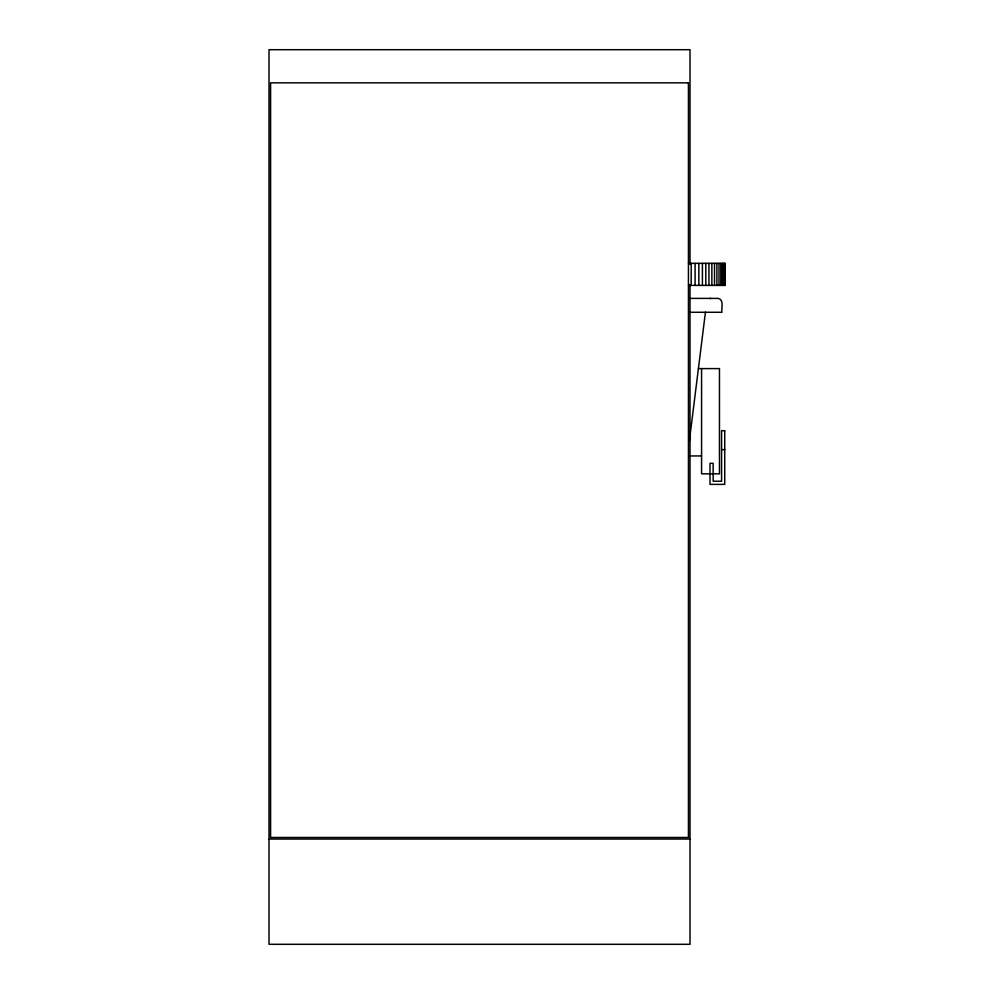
<?xml version="1.0" encoding="UTF-8"?>
<svg xmlns="http://www.w3.org/2000/svg" width="994" height="994" viewBox="0 0 994 994"><rect width="100%" height="100%" fill="white"/><g stroke="black" fill="none" stroke-linecap="round" stroke-linejoin="round"><path stroke-width="1.49" d="M689.327 441.324L705.442 312.191M709.778 298.56L710.76 298.399M688.494 263.348L724.986 263.348L724.986 285.402L688.494 285.402M689.327 298.399L718.202 298.399C724.353 299.567 721.184 308.289 721.93 312.278L689.202 312.278M698.484 368.6L719.47 368.6L719.47 473.84L701.578 473.84L701.578 368.6M721.582 449.636L724.738 449.636M689.202 455.948L701.578 455.948M269.014 839.048L690.01 839.048M724.812 263.348L724.812 285.402M724.303 263.348L724.303 285.402M723.47 263.348L723.47 285.402M722.303 263.348L722.303 285.402M720.812 263.348L720.812 285.402M719.01 263.348L719.01 285.402M716.91 263.348L716.91 285.402M714.524 263.348L714.524 285.402M711.866 263.348L711.866 285.402M708.946 263.348L708.946 285.402M705.79 263.348L705.79 285.402M702.41 263.348L702.41 285.402M698.844 263.348L698.844 285.402M695.092 263.348L695.092 285.402M691.19 263.348L691.19 285.402M690.01 264.479L690.01 49.7L269.014 49.7L269.014 944.3L690.01 944.3L690.01 284.669M688.432 82.85L270.592 82.85L270.592 837.47L688.432 837.47L688.432 82.85M724.738 430.7L721.582 430.7L721.582 481.208L713.158 481.208L713.158 463.316L710.002 463.316L710.002 484.376L724.738 484.376L724.738 430.7"/></g></svg>
